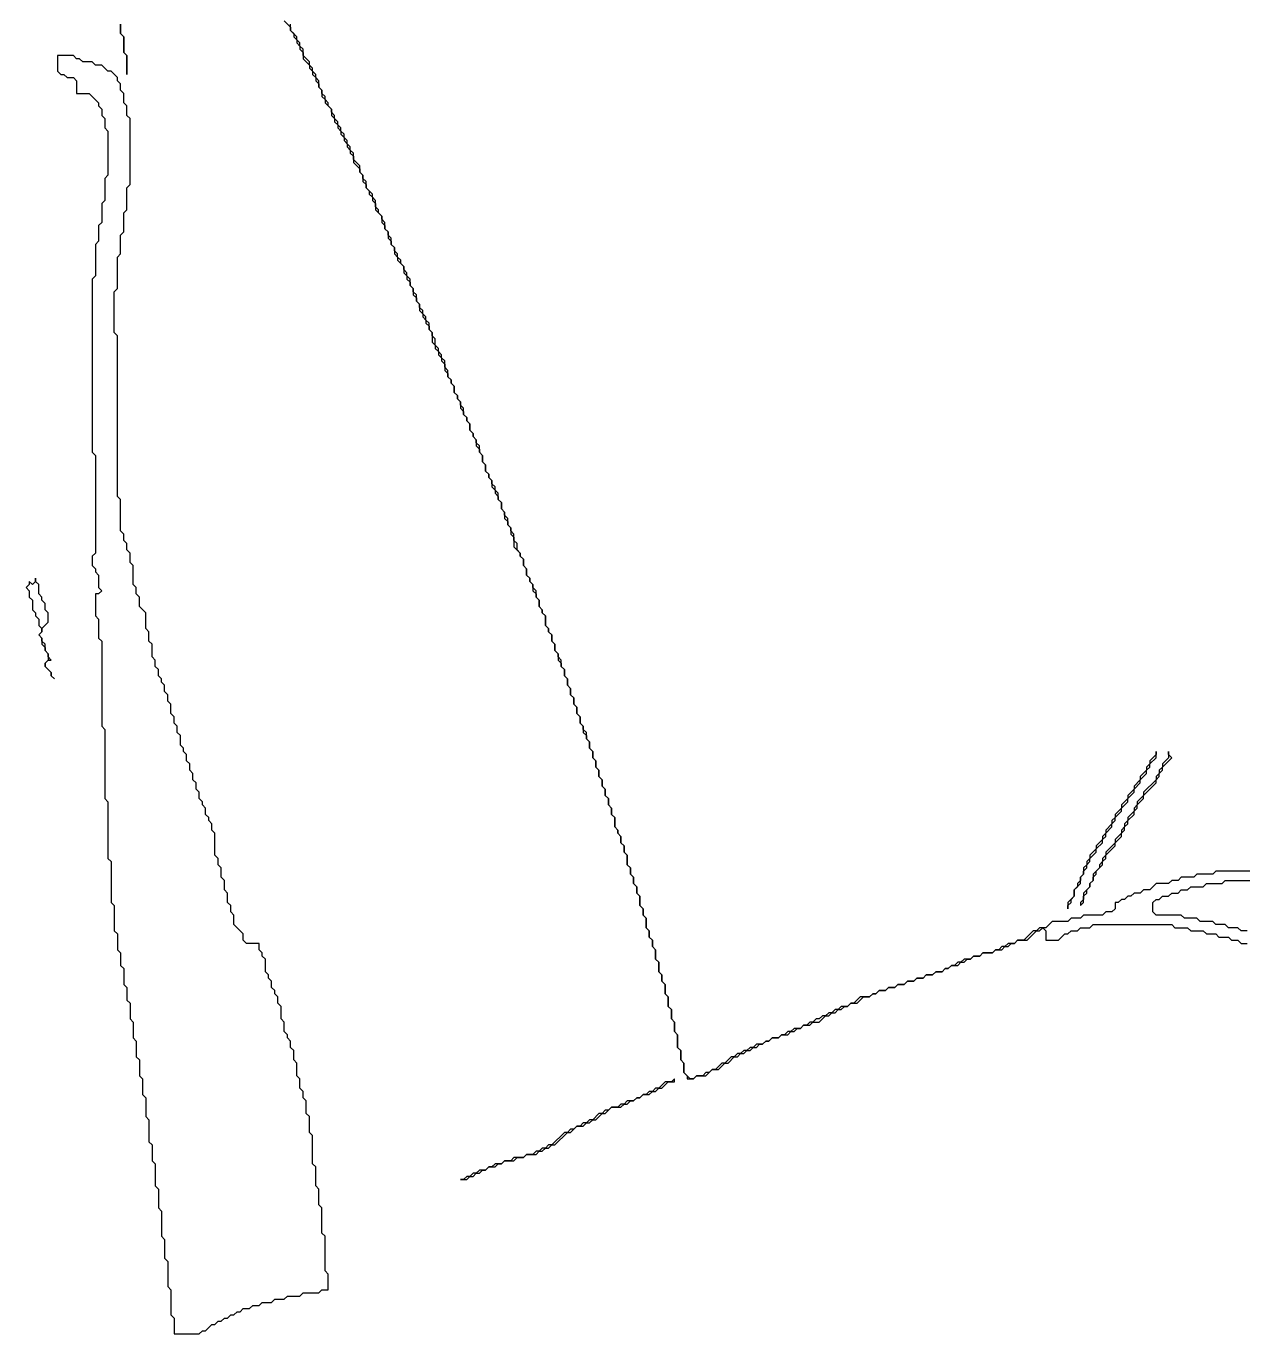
# Model space of a CAD drawing. Header units: metres. Extents: x 0 to 100, y 0 to 141.
# Drawn here: x 40.23 to 49.89, y 85.6 to 95.98 of the extents above; entities that cross this region are included whole.
import ezdxf

# ---------------------------------------------------------------- set-up
doc = ezdxf.new("R2010")
doc.units = ezdxf.units.M

msp = doc.modelspace()

# ---------------------------------------------------------------- linework, layer by layer
for points in [[(40.975, 96), (40.975, 95.925), (41, 95.9), (41, 95.775), (41.025, 95.75), (41.025, 95.6), (41.025, 95.75), (41, 95.775), (41, 95.9), (40.975, 95.925), (40.975, 96)], [(42.275, 96.025), (42.325, 95.975), (42.325, 95.95), (42.35, 95.925), (42.35, 95.9), (42.375, 95.875), (42.375, 95.85), (42.4, 95.825), (42.4, 95.8), (42.425, 95.775), (42.425, 95.725), (42.475, 95.675), (42.475, 95.65), (42.5, 95.625), (42.5, 95.6), (42.525, 95.575), (42.525, 95.55), (42.55, 95.525), (42.55, 95.5), (42.575, 95.475), (42.575, 95.425), (42.6, 95.4), (42.6, 95.375), (42.65, 95.325), (42.65, 95.275), (42.675, 95.25), (42.675, 95.225), (42.7, 95.2), (42.7, 95.175), (42.725, 95.15), (42.725, 95.125), (42.75, 95.1), (42.75, 95.075), (42.775, 95.05), (42.775, 95.025), (42.8, 95), (42.8, 94.975), (42.825, 94.95), (42.825, 94.9), (42.875, 94.85), (42.875, 94.825), (42.9, 94.8), (42.9, 94.75), (42.925, 94.725), (42.925, 94.7), (42.95, 94.675), (42.95, 94.65), (42.975, 94.625), (42.975, 94.6), (43, 94.575), (43, 94.525), (43.05, 94.475), (43.05, 94.425), (43.075, 94.4), (43.075, 94.375), (43.1, 94.35), (43.1, 94.3), (43.125, 94.275), (43.125, 94.25), (43.15, 94.225), (43.15, 94.175), (43.175, 94.15), (43.175, 94.125), (43.225, 94.075), (43.225, 94.025), (43.25, 94), (43.25, 93.975), (43.275, 93.95), (43.275, 93.925), (43.3, 93.9), (43.3, 93.85), (43.325, 93.825), (43.325, 93.8), (43.35, 93.775), (43.35, 93.725), (43.375, 93.7), (43.375, 93.675), (43.4, 93.65), (43.4, 93.625), (43.425, 93.6), (43.425, 93.575), (43.45, 93.55), (43.45, 93.475), (43.475, 93.45), (43.475, 93.425), (43.5, 93.4), (43.5, 93.375), (43.525, 93.35), (43.525, 93.325), (43.55, 93.3), (43.55, 93.25), (43.575, 93.225), (43.575, 93.2), (43.6, 93.175), (43.6, 93.15), (43.625, 93.125), (43.625, 93.075), (43.65, 93.05), (43.65, 93.025), (43.675, 93), (43.675, 92.95), (43.7, 92.925), (43.7, 92.9), (43.725, 92.875), (43.725, 92.85), (43.75, 92.825), (43.75, 92.775), (43.775, 92.75), (43.775, 92.725), (43.8, 92.7), (43.8, 92.65), (43.825, 92.625), (43.825, 92.6), (43.85, 92.575), (43.85, 92.525), (43.875, 92.5), (43.875, 92.45), (43.9, 92.425), (43.9, 92.4), (43.925, 92.375), (43.925, 92.325), (43.95, 92.3), (43.95, 92.275), (43.975, 92.25), (43.975, 92.225), (44, 92.2), (44, 92.15), (44.025, 92.125), (44.025, 92.075), (44.05, 92.05), (44.05, 92.025), (44.075, 92), (44.075, 91.95), (44.1, 91.925), (44.1, 91.85), (44.15, 91.8), (44.15, 91.775), (44.175, 91.75), (44.175, 91.7), (44.2, 91.675), (44.2, 91.625), (44.225, 91.6), (44.225, 91.575), (44.25, 91.55), (44.25, 91.5), (44.275, 91.475), (44.275, 91.45), (44.3, 91.425), (44.3, 91.375), (44.325, 91.35), (44.325, 91.325), (44.35, 91.3), (44.35, 91.225), (44.375, 91.2), (44.375, 91.175), (44.4, 91.15), (44.4, 91.1), (44.425, 91.075), (44.425, 91.025), (44.45, 91), (44.45, 90.95), (44.475, 90.925), (44.475, 90.9), (44.5, 90.875), (44.5, 90.825), (44.525, 90.8), (44.525, 90.75), (44.55, 90.725), (44.55, 90.675), (44.575, 90.65), (44.575, 90.6), (44.6, 90.575), (44.6, 90.525), (44.625, 90.5), (44.625, 90.45), (44.65, 90.425), (44.65, 90.375), (44.675, 90.35), (44.675, 90.325), (44.7, 90.3), (44.7, 90.25), (44.725, 90.225), (44.725, 90.175), (44.75, 90.15), (44.75, 90.1), (44.775, 90.075), (44.775, 90.025), (44.8, 90), (44.8, 89.95), (44.825, 89.925), (44.825, 89.875), (44.85, 89.85), (44.85, 89.8), (44.875, 89.775), (44.875, 89.725), (44.9, 89.7), (44.9, 89.625), (44.925, 89.6), (44.925, 89.575), (44.95, 89.55), (44.95, 89.5), (44.975, 89.475), (44.975, 89.425), (45, 89.4), (45, 89.325), (45.025, 89.3), (45.025, 89.25), (45.05, 89.225), (45.05, 89.175), (45.075, 89.15), (45.075, 89.1), (45.1, 89.075), (45.1, 89), (45.125, 88.975), (45.125, 88.925), (45.15, 88.9), (45.15, 88.825), (45.175, 88.8), (45.175, 88.75), (45.2, 88.725), (45.2, 88.675), (45.225, 88.65), (45.225, 88.575), (45.25, 88.55), (45.25, 88.475), (45.275, 88.45), (45.275, 88.4), (45.3, 88.375), (45.3, 88.3), (45.325, 88.275), (45.325, 88.2), (45.35, 88.175), (45.35, 88.1), (45.375, 88.075), (45.375, 88), (45.4, 87.975), (45.4, 87.875), (45.425, 87.85), (45.425, 87.775), (45.45, 87.75), (45.45, 87.675), (45.475, 87.65), (45.475, 87.625), (45.525, 87.625), (45.55, 87.65), (45.625, 87.65), (45.675, 87.7), (45.725, 87.7), (45.775, 87.75), (45.8, 87.75), (45.85, 87.8), (45.875, 87.8), (45.9, 87.825), (45.925, 87.825), (45.95, 87.85), (45.975, 87.85), (46, 87.875), (46.025, 87.875), (46.05, 87.9), (46.075, 87.9), (46.1, 87.925), (46.125, 87.925), (46.15, 87.95), (46.2, 87.95), (46.225, 87.975), (46.275, 87.975), (46.3, 88), (46.325, 88), (46.35, 88.025), (46.375, 88.025), (46.4, 88.05), (46.45, 88.05), (46.475, 88.075), (46.525, 88.075), (46.575, 88.125), (46.6, 88.125), (46.625, 88.15), (46.65, 88.15), (46.675, 88.175), (46.7, 88.175), (46.725, 88.2), (46.75, 88.2), (46.775, 88.225), (46.825, 88.225), (46.875, 88.275), (46.925, 88.275), (46.95, 88.3), (46.975, 88.3), (47, 88.325), (47.05, 88.325), (47.075, 88.35), (47.125, 88.35), (47.15, 88.375), (47.2, 88.375), (47.225, 88.4), (47.275, 88.4), (47.3, 88.425), (47.35, 88.425), (47.375, 88.45), (47.425, 88.45), (47.45, 88.475), (47.5, 88.475), (47.525, 88.5), (47.55, 88.5), (47.575, 88.525), (47.625, 88.525), (47.65, 88.55), (47.675, 88.55), (47.7, 88.575), (47.725, 88.575), (47.75, 88.6), (47.8, 88.6), (47.825, 88.625), (47.9, 88.625), (47.925, 88.65), (47.975, 88.65), (48, 88.675), (48.025, 88.675), (48.05, 88.7), (48.075, 88.7), (48.1, 88.725), (48.175, 88.725), (48.25, 88.8), (48.275, 88.8), (48.3, 88.825), (48.325, 88.8), (48.325, 88.725), (48.425, 88.725), (48.475, 88.775), (48.5, 88.775), (48.525, 88.8), (48.575, 88.8), (48.6, 88.825), (48.675, 88.825), (48.7, 88.85), (49.325, 88.85), (49.35, 88.825), (49.45, 88.825), (49.475, 88.8), (49.575, 88.8), (49.6, 88.775), (49.675, 88.775), (49.7, 88.75), (49.775, 88.75), (49.8, 88.725), (49.85, 88.725), (49.875, 88.7), (49.925, 88.7)], [(50.2, 89.275), (49.675, 89.275), (49.65, 89.25), (49.525, 89.25), (49.5, 89.225), (49.4, 89.225), (49.375, 89.2), (49.325, 89.2), (49.3, 89.175), (49.2, 89.175), (49.15, 89.125), (49.1, 89.125), (49.075, 89.1), (49.025, 89.1), (49, 89.075), (48.975, 89.075), (48.95, 89.05), (48.925, 89.05), (48.9, 89.025), (48.875, 89.025), (48.875, 88.975), (48.85, 88.95), (48.8, 88.95), (48.775, 88.925), (48.625, 88.925), (48.6, 88.9), (48.525, 88.9), (48.5, 88.875), (48.375, 88.875), (48.325, 88.825), (48.275, 88.825), (48.25, 88.8), (48.225, 88.8), (48.15, 88.725), (48.1, 88.725), (48.075, 88.7), (48.025, 88.7), (48, 88.675), (47.975, 88.675), (47.95, 88.65), (47.925, 88.65), (47.9, 88.625), (47.825, 88.625), (47.8, 88.6), (47.75, 88.6), (47.725, 88.575), (47.675, 88.575), (47.65, 88.55), (47.625, 88.55), (47.6, 88.525), (47.575, 88.525), (47.55, 88.5), (47.525, 88.5), (47.5, 88.475), (47.45, 88.475), (47.425, 88.45), (47.375, 88.45), (47.35, 88.425), (47.3, 88.425), (47.275, 88.4), (47.225, 88.4), (47.2, 88.375), (47.15, 88.375), (47.125, 88.35), (47.075, 88.35), (47.05, 88.325), (47, 88.325), (46.975, 88.3), (46.95, 88.3), (46.925, 88.275), (46.85, 88.275), (46.8, 88.225), (46.775, 88.225), (46.75, 88.2), (46.7, 88.2), (46.675, 88.175), (46.65, 88.175), (46.625, 88.15), (46.6, 88.15), (46.575, 88.125), (46.55, 88.125), (46.525, 88.1), (46.5, 88.1), (46.475, 88.075), (46.45, 88.075), (46.425, 88.05), (46.4, 88.05), (46.375, 88.025), (46.325, 88.025), (46.3, 88), (46.275, 88), (46.25, 87.975), (46.225, 87.975), (46.2, 87.95), (46.15, 87.95), (46.125, 87.925), (46.1, 87.925), (46.075, 87.9), (46.025, 87.9), (46, 87.875), (45.975, 87.875), (45.95, 87.85), (45.925, 87.85), (45.9, 87.825), (45.875, 87.825), (45.85, 87.8), (45.825, 87.8), (45.775, 87.75), (45.75, 87.75), (45.7, 87.7), (45.675, 87.7), (45.65, 87.675), (45.625, 87.675), (45.6, 87.65), (45.55, 87.65), (45.525, 87.625), (45.5, 87.625), (45.45, 87.675), (45.45, 87.75), (45.425, 87.775), (45.425, 87.85), (45.4, 87.875), (45.4, 87.975), (45.375, 88), (45.375, 88.075), (45.35, 88.1), (45.35, 88.175), (45.325, 88.2), (45.325, 88.275), (45.3, 88.3), (45.3, 88.375), (45.275, 88.4), (45.275, 88.45), (45.25, 88.475), (45.25, 88.55), (45.225, 88.575), (45.225, 88.65), (45.2, 88.675), (45.2, 88.725), (45.175, 88.75), (45.175, 88.8), (45.15, 88.825), (45.15, 88.9), (45.125, 88.925), (45.125, 88.975), (45.1, 89), (45.1, 89.075), (45.075, 89.1), (45.075, 89.15), (45.05, 89.175), (45.05, 89.225), (45.025, 89.25), (45.025, 89.3), (45, 89.325), (45, 89.4), (44.975, 89.425), (44.975, 89.475), (44.95, 89.5), (44.95, 89.55), (44.925, 89.575), (44.925, 89.6), (44.9, 89.625), (44.9, 89.7), (44.875, 89.725), (44.875, 89.775), (44.85, 89.8), (44.85, 89.85), (44.825, 89.875), (44.825, 89.925), (44.8, 89.95), (44.8, 90), (44.775, 90.025), (44.775, 90.075), (44.75, 90.1), (44.75, 90.15), (44.725, 90.175), (44.725, 90.225), (44.7, 90.25), (44.7, 90.3), (44.675, 90.325), (44.675, 90.375), (44.65, 90.4), (44.65, 90.425), (44.625, 90.45), (44.625, 90.5), (44.6, 90.525), (44.6, 90.575), (44.575, 90.6), (44.575, 90.65), (44.55, 90.675), (44.55, 90.725), (44.525, 90.75), (44.525, 90.8), (44.5, 90.825), (44.5, 90.875), (44.475, 90.9), (44.475, 90.95), (44.45, 90.975), (44.45, 91), (44.425, 91.025), (44.425, 91.075), (44.4, 91.1), (44.4, 91.15), (44.375, 91.175), (44.375, 91.2), (44.35, 91.225), (44.35, 91.3), (44.325, 91.325), (44.325, 91.35), (44.3, 91.375), (44.3, 91.425), (44.275, 91.45), (44.275, 91.5), (44.25, 91.525), (44.25, 91.55), (44.225, 91.575), (44.225, 91.6), (44.2, 91.625), (44.2, 91.675), (44.175, 91.7), (44.175, 91.75), (44.15, 91.775), (44.15, 91.8), (44.125, 91.825), (44.125, 91.875), (44.1, 91.9), (44.1, 91.95), (44.075, 91.975), (44.075, 92), (44.05, 92.025), (44.05, 92.075), (44.025, 92.1), (44.025, 92.125), (44, 92.15), (44, 92.2), (43.975, 92.225), (43.975, 92.275), (43.95, 92.3), (43.95, 92.325), (43.925, 92.35), (43.925, 92.375), (43.9, 92.4), (43.9, 92.425), (43.875, 92.45), (43.875, 92.5), (43.85, 92.525), (43.85, 92.575), (43.825, 92.6), (43.825, 92.65), (43.8, 92.675), (43.8, 92.7), (43.775, 92.725), (43.775, 92.75), (43.75, 92.775), (43.75, 92.825), (43.725, 92.85), (43.725, 92.875), (43.7, 92.9), (43.7, 92.95), (43.675, 92.975), (43.675, 93), (43.65, 93.025), (43.65, 93.05), (43.625, 93.075), (43.625, 93.125), (43.6, 93.15), (43.6, 93.175), (43.575, 93.2), (43.575, 93.25), (43.55, 93.275), (43.55, 93.325), (43.525, 93.35), (43.525, 93.375), (43.5, 93.4), (43.5, 93.425), (43.475, 93.45), (43.475, 93.5), (43.45, 93.525), (43.45, 93.55), (43.425, 93.575), (43.425, 93.625), (43.4, 93.65), (43.4, 93.675), (43.375, 93.7), (43.375, 93.725), (43.35, 93.75), (43.35, 93.775), (43.325, 93.8), (43.325, 93.85), (43.3, 93.875), (43.3, 93.9), (43.275, 93.925), (43.275, 93.975), (43.25, 94), (43.25, 94.025), (43.225, 94.05), (43.225, 94.075), (43.2, 94.1), (43.2, 94.125), (43.175, 94.15), (43.175, 94.175), (43.15, 94.2), (43.15, 94.225), (43.125, 94.25), (43.125, 94.3), (43.1, 94.325), (43.1, 94.35), (43.075, 94.375), (43.075, 94.425), (43.05, 94.45), (43.05, 94.475), (43.025, 94.5), (43.025, 94.525), (43, 94.55), (43, 94.6), (42.975, 94.625), (42.975, 94.65), (42.925, 94.7), (42.925, 94.75), (42.9, 94.775), (42.9, 94.8), (42.875, 94.825), (42.875, 94.875), (42.825, 94.925), (42.825, 94.975), (42.8, 95), (42.8, 95.025), (42.775, 95.05), (42.775, 95.075), (42.75, 95.1), (42.75, 95.125), (42.725, 95.15), (42.725, 95.175), (42.7, 95.2), (42.7, 95.225), (42.675, 95.25), (42.675, 95.275), (42.65, 95.3), (42.65, 95.325), (42.625, 95.35), (42.625, 95.375), (42.6, 95.4), (42.6, 95.425), (42.575, 95.45), (42.575, 95.475), (42.55, 95.5), (42.55, 95.55), (42.525, 95.575), (42.525, 95.6), (42.5, 95.625), (42.5, 95.65), (42.475, 95.675), (42.475, 95.7), (42.425, 95.75), (42.425, 95.8), (42.4, 95.825), (42.4, 95.85), (42.375, 95.875), (42.375, 95.9), (42.325, 95.95), (42.325, 96)], [(49.925, 88.8), (49.875, 88.8), (49.85, 88.825), (49.775, 88.825), (49.75, 88.85), (49.675, 88.85), (49.65, 88.875), (49.55, 88.875), (49.525, 88.9), (49.425, 88.9), (49.4, 88.925), (49.2, 88.925), (49.175, 88.95), (49.175, 89.025), (49.2, 89.05), (49.225, 89.05), (49.25, 89.075), (49.3, 89.075), (49.325, 89.1), (49.375, 89.1), (49.4, 89.125), (49.45, 89.125), (49.475, 89.15), (49.575, 89.15), (49.6, 89.175), (49.725, 89.175), (49.75, 89.2), (50.125, 89.2)]]:
    msp.add_lwpolyline(points)
for points in [[(40.475, 95.75), (40.475, 95.625), (40.5, 95.6), (40.525, 95.6), (40.55, 95.575), (40.6, 95.575), (40.625, 95.55), (40.625, 95.45), (40.725, 95.45), (40.8, 95.375), (40.8, 95.35), (40.825, 95.325), (40.825, 95.275), (40.85, 95.25), (40.85, 95.175), (40.875, 95.15), (40.875, 94.8), (40.85, 94.775), (40.85, 94.6), (40.825, 94.575), (40.825, 94.425), (40.8, 94.4), (40.8, 94.275), (40.775, 94.25), (40.775, 94), (40.75, 93.975), (40.75, 92.6), (40.775, 92.575), (40.775, 91.8), (40.75, 91.775), (40.75, 91.7), (40.775, 91.675), (40.775, 91.65), (40.8, 91.625), (40.8, 91.525), (40.825, 91.5), (40.8, 91.475), (40.775, 91.475), (40.775, 91.3), (40.8, 91.275), (40.8, 91.125), (40.825, 91.1), (40.825, 90.425), (40.85, 90.4), (40.85, 89.85), (40.875, 89.825), (40.875, 89.375), (40.9, 89.35), (40.9, 89.025), (40.925, 89), (40.925, 88.8), (40.95, 88.775), (40.95, 88.65), (40.975, 88.625), (40.975, 88.525), (41, 88.5), (41, 88.375), (41.025, 88.35), (41.025, 88.25), (41.05, 88.225), (41.05, 88.1), (41.075, 88.075), (41.075, 87.95), (41.1, 87.925), (41.1, 87.8), (41.125, 87.775), (41.125, 87.65), (41.15, 87.625), (41.15, 87.5), (41.175, 87.475), (41.175, 87.325), (41.2, 87.3), (41.2, 87.125), (41.225, 87.1), (41.225, 86.975), (41.25, 86.95), (41.25, 86.775), (41.275, 86.75), (41.275, 86.6), (41.3, 86.575), (41.3, 86.375), (41.325, 86.35), (41.325, 86.2), (41.35, 86.175), (41.35, 85.975), (41.375, 85.95), (41.375, 85.75), (41.4, 85.725), (41.4, 85.6), (41.6, 85.6), (41.625, 85.625), (41.65, 85.625), (41.7, 85.675), (41.725, 85.675), (41.75, 85.7), (41.775, 85.7), (41.8, 85.725), (41.825, 85.725), (41.85, 85.75), (41.875, 85.75), (41.9, 85.775), (41.925, 85.775), (41.95, 85.8), (42, 85.8), (42.025, 85.825), (42.075, 85.825), (42.1, 85.85), (42.175, 85.85), (42.2, 85.875), (42.275, 85.875), (42.3, 85.9), (42.4, 85.9), (42.425, 85.925), (42.55, 85.925), (42.575, 85.95), (42.625, 85.95), (42.625, 86.075), (42.6, 86.1), (42.6, 86.375), (42.575, 86.4), (42.575, 86.6), (42.55, 86.625), (42.55, 86.75), (42.525, 86.775), (42.525, 86.925), (42.5, 86.95), (42.5, 87.175), (42.475, 87.2), (42.475, 87.325), (42.45, 87.35), (42.45, 87.45), (42.425, 87.475), (42.425, 87.525), (42.4, 87.55), (42.4, 87.625), (42.375, 87.65), (42.375, 87.75), (42.35, 87.775), (42.35, 87.85), (42.325, 87.875), (42.325, 87.925), (42.3, 87.95), (42.3, 87.975), (42.275, 88), (42.275, 88.075), (42.25, 88.1), (42.25, 88.2), (42.225, 88.225), (42.225, 88.275), (42.2, 88.3), (42.2, 88.325), (42.175, 88.35), (42.175, 88.4), (42.15, 88.425), (42.15, 88.45), (42.125, 88.475), (42.125, 88.575), (42.1, 88.6), (42.1, 88.625), (42.075, 88.65), (42.075, 88.7), (41.975, 88.7), (41.95, 88.725), (41.95, 88.775), (41.875, 88.85), (41.875, 88.925), (41.85, 88.95), (41.85, 89), (41.825, 89.025), (41.825, 89.1), (41.8, 89.125), (41.8, 89.2), (41.775, 89.225), (41.775, 89.3), (41.75, 89.325), (41.75, 89.375), (41.725, 89.4), (41.725, 89.575), (41.7, 89.6), (41.7, 89.65), (41.675, 89.675), (41.675, 89.7), (41.65, 89.725), (41.65, 89.775), (41.625, 89.8), (41.625, 89.825), (41.6, 89.85), (41.6, 89.9), (41.575, 89.925), (41.575, 89.975), (41.55, 90), (41.55, 90.05), (41.525, 90.075), (41.525, 90.125), (41.5, 90.15), (41.5, 90.2), (41.475, 90.225), (41.475, 90.25), (41.45, 90.275), (41.45, 90.35), (41.425, 90.375), (41.425, 90.425), (41.4, 90.45), (41.4, 90.5), (41.375, 90.525), (41.375, 90.6), (41.35, 90.625), (41.35, 90.675), (41.325, 90.7), (41.325, 90.75), (41.3, 90.775), (41.3, 90.8), (41.275, 90.825), (41.275, 90.875), (41.25, 90.9), (41.25, 90.95), (41.225, 90.975), (41.225, 91.075), (41.2, 91.1), (41.2, 91.175), (41.175, 91.2), (41.175, 91.325), (41.125, 91.375), (41.125, 91.45), (41.1, 91.475), (41.1, 91.525), (41.075, 91.55), (41.075, 91.7), (41.05, 91.725), (41.05, 91.8), (41.025, 91.825), (41.025, 91.875), (41, 91.9), (41, 91.95), (40.975, 91.975), (40.975, 92.225), (40.95, 92.25), (40.95, 93.525), (40.925, 93.55), (40.925, 93.875), (40.95, 93.9), (40.95, 94.15), (40.975, 94.175), (40.975, 94.325), (41, 94.35), (41, 94.5), (41.025, 94.525), (41.025, 94.7), (41.05, 94.725), (41.05, 95.25), (41.025, 95.275), (41.025, 95.35), (41, 95.375), (41, 95.45), (40.975, 95.475), (40.975, 95.525), (40.95, 95.55), (40.95, 95.575), (40.9, 95.625), (40.875, 95.625), (40.825, 95.675), (40.775, 95.675), (40.75, 95.7), (40.675, 95.7), (40.65, 95.725), (40.625, 95.725), (40.6, 95.75)], [(40.3, 91.6), (40.3, 91.575), (40.275, 91.55), (40.25, 91.575), (40.25, 91.55), (40.225, 91.525), (40.25, 91.5), (40.25, 91.45), (40.275, 91.425), (40.275, 91.35), (40.3, 91.325), (40.3, 91.3), (40.325, 91.275), (40.325, 91.225), (40.35, 91.2), (40.35, 91.175), (40.325, 91.15), (40.35, 91.125), (40.35, 91.075), (40.375, 91.05), (40.375, 91.025), (40.4, 91), (40.4, 90.95), (40.375, 90.925), (40.375, 90.9), (40.425, 90.85), (40.425, 90.825), (40.45, 90.8), (40.425, 90.825), (40.425, 90.85), (40.375, 90.9), (40.375, 90.925), (40.4, 90.95), (40.425, 90.95), (40.4, 90.975), (40.4, 91), (40.375, 91.025), (40.375, 91.075), (40.35, 91.1), (40.35, 91.125), (40.325, 91.15), (40.35, 91.175), (40.35, 91.2), (40.4, 91.25), (40.4, 91.325), (40.375, 91.35), (40.375, 91.4), (40.35, 91.425), (40.35, 91.45), (40.325, 91.475), (40.325, 91.55), (40.3, 91.575)], [(49.2, 90.225), (49.2, 90.2), (49.15, 90.15), (49.15, 90.125), (49.125, 90.1), (49.125, 90.075), (49.075, 90.025), (49.075, 90), (49.025, 89.95), (49.025, 89.925), (48.975, 89.875), (48.975, 89.85), (48.925, 89.8), (48.925, 89.775), (48.875, 89.725), (48.875, 89.7), (48.85, 89.675), (48.85, 89.65), (48.8, 89.6), (48.8, 89.575), (48.775, 89.55), (48.775, 89.525), (48.725, 89.475), (48.725, 89.45), (48.675, 89.4), (48.675, 89.375), (48.65, 89.35), (48.65, 89.325), (48.625, 89.3), (48.625, 89.25), (48.6, 89.225), (48.6, 89.2), (48.575, 89.175), (48.575, 89.15), (48.55, 89.125), (48.55, 89.075), (48.5, 89.025), (48.5, 88.975), (48.5, 89), (48.525, 89.025), (48.525, 89.05), (48.55, 89.075), (48.55, 89.125), (48.6, 89.175), (48.6, 89.225), (48.625, 89.25), (48.625, 89.275), (48.65, 89.3), (48.65, 89.325), (48.675, 89.35), (48.675, 89.375), (48.725, 89.425), (48.725, 89.45), (48.775, 89.5), (48.775, 89.525), (48.8, 89.55), (48.8, 89.575), (48.85, 89.625), (48.85, 89.65), (48.875, 89.675), (48.875, 89.7), (48.925, 89.75), (48.925, 89.775), (48.975, 89.825), (48.975, 89.85), (49.025, 89.9), (49.025, 89.925), (49.075, 89.975), (49.075, 90), (49.125, 90.05), (49.125, 90.075), (49.15, 90.1), (49.15, 90.125), (49.2, 90.175)], [(49.3, 90.225), (49.3, 90.175), (49.25, 90.125), (49.25, 90.1), (49.225, 90.075), (49.225, 90.05), (49.2, 90.025), (49.2, 90), (49.1, 89.9), (49.1, 89.875), (49.05, 89.825), (49.05, 89.8), (49.025, 89.775), (49.025, 89.75), (48.975, 89.7), (48.975, 89.675), (48.95, 89.65), (48.95, 89.625), (48.925, 89.6), (48.925, 89.575), (48.875, 89.525), (48.875, 89.5), (48.8, 89.425), (48.8, 89.4), (48.775, 89.375), (48.775, 89.35), (48.75, 89.325), (48.75, 89.3), (48.7, 89.25), (48.7, 89.2), (48.675, 89.175), (48.675, 89.15), (48.625, 89.1), (48.625, 89.05), (48.6, 89.025), (48.6, 89), (48.625, 89.025), (48.625, 89.075), (48.65, 89.1), (48.65, 89.125), (48.675, 89.15), (48.675, 89.175), (48.7, 89.2), (48.7, 89.225), (48.725, 89.25), (48.725, 89.275), (48.775, 89.325), (48.775, 89.35), (48.8, 89.375), (48.8, 89.4), (48.875, 89.475), (48.875, 89.5), (48.925, 89.55), (48.925, 89.575), (48.95, 89.6), (48.95, 89.625), (48.975, 89.65), (48.975, 89.675), (49.025, 89.725), (49.025, 89.75), (49.05, 89.775), (49.05, 89.8), (49.1, 89.85), (49.1, 89.875), (49.2, 89.975), (49.2, 90), (49.225, 90.025), (49.225, 90.05), (49.25, 90.075), (49.25, 90.1), (49.325, 90.175), (49.3, 90.2)], [(45.375, 87.625), (45.35, 87.6), (45.3, 87.6), (45.25, 87.55), (45.225, 87.55), (45.2, 87.525), (45.175, 87.525), (45.15, 87.5), (45.125, 87.5), (45.1, 87.475), (45.075, 87.475), (45.05, 87.45), (45, 87.45), (44.975, 87.425), (44.95, 87.425), (44.925, 87.4), (44.875, 87.4), (44.85, 87.375), (44.825, 87.375), (44.8, 87.35), (44.775, 87.35), (44.725, 87.3), (44.7, 87.3), (44.675, 87.275), (44.65, 87.275), (44.625, 87.25), (44.6, 87.25), (44.575, 87.225), (44.55, 87.225), (44.525, 87.2), (44.5, 87.2), (44.4, 87.1), (44.375, 87.1), (44.35, 87.075), (44.325, 87.075), (44.3, 87.05), (44.275, 87.05), (44.25, 87.025), (44.2, 87.025), (44.175, 87), (44.1, 87), (44.075, 86.975), (44.025, 86.975), (44, 86.95), (43.95, 86.95), (43.925, 86.925), (43.9, 86.925), (43.875, 86.9), (43.825, 86.9), (43.8, 86.875), (43.775, 86.875), (43.75, 86.85), (43.725, 86.85), (43.7, 86.825), (43.675, 86.825), (43.725, 86.825), (43.75, 86.85), (43.775, 86.85), (43.8, 86.875), (43.825, 86.875), (43.85, 86.9), (43.875, 86.9), (43.9, 86.925), (43.95, 86.925), (43.975, 86.95), (44, 86.95), (44.025, 86.975), (44.1, 86.975), (44.125, 87), (44.175, 87), (44.2, 87.025), (44.275, 87.025), (44.3, 87.05), (44.325, 87.05), (44.35, 87.075), (44.375, 87.075), (44.4, 87.1), (44.425, 87.1), (44.525, 87.2), (44.55, 87.2), (44.6, 87.25), (44.65, 87.25), (44.675, 87.275), (44.7, 87.275), (44.725, 87.3), (44.75, 87.3), (44.8, 87.35), (44.825, 87.35), (44.875, 87.4), (44.95, 87.4), (44.975, 87.425), (45, 87.425), (45.025, 87.45), (45.05, 87.45), (45.075, 87.475), (45.1, 87.475), (45.125, 87.5), (45.175, 87.5), (45.2, 87.525), (45.225, 87.525), (45.25, 87.55), (45.275, 87.55), (45.325, 87.6), (45.375, 87.6)]]:
    msp.add_lwpolyline(points, close=True)

doc.saveas('drawing.dxf')
